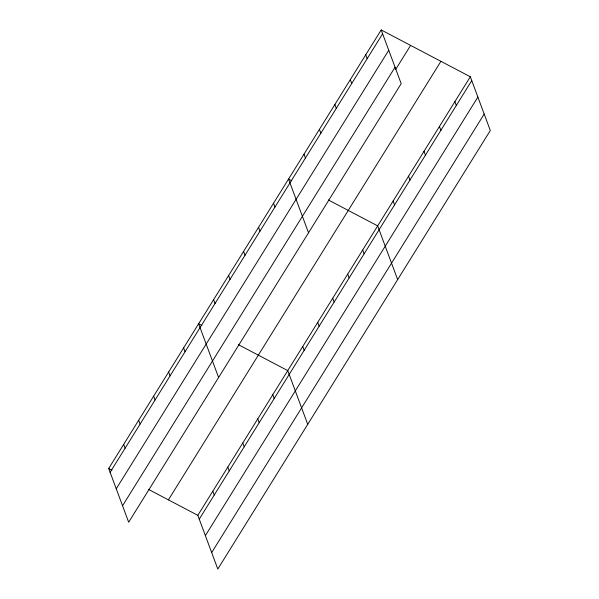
<?xml version="1.0" encoding="UTF-8"?>
<svg xmlns="http://www.w3.org/2000/svg" width="599" height="599" viewBox="0 0 599 599"><rect width="100%" height="100%" fill="white"/><g stroke="black" fill="none" stroke-linecap="round" stroke-linejoin="round"><path stroke-width="0.9" d="M381.196 29.95L401.173 83.673L128.673 522.223L108.696 468.5L381.196 29.95L470.327 76.777L490.304 130.5L217.804 569.05L197.827 515.327L148.477 489.398M110.119 472.334L382.626 33.791M116.243 488.799L388.744 50.249M122.548 505.758L395.055 67.208M395.647 69.477L410.607 45.404M168.409 499.873L440.916 61.323M197.827 515.327L470.327 76.777M199.25 519.161L471.757 80.618M205.375 535.626L477.875 97.075M211.679 552.585L484.187 114.042M291.81 180.771L288.546 179.056L308.522 232.779M328.327 199.954L377.677 225.883L397.654 279.606M201.885 325.497L198.621 323.774L218.598 377.497M238.402 344.68L287.752 370.609L307.729 424.332M108.696 468.5L111.961 470.215M454.888 101.628L456.311 105.469M439.441 126.479L440.871 130.32M424.002 151.33L425.432 155.171M365.757 54.801L367.18 58.642M408.563 176.181L409.986 180.022M350.31 79.652L351.74 83.493M393.116 201.032L394.546 204.873M334.871 104.503L336.294 108.344M319.432 129.354L320.854 133.195M362.687 250.008L364.117 253.841M303.985 154.205L305.415 158.046M347.705 274.125L349.127 277.966M332.715 298.242L334.137 302.083M273.556 203.173L274.986 207.014M317.725 322.367L319.155 326.2M258.566 227.298L259.996 231.132M302.742 346.484L304.165 350.325M243.583 251.415L245.006 255.256M228.593 275.54L230.023 279.374M272.762 394.726L274.192 398.567M213.603 299.657L215.034 303.498M257.772 418.843L259.202 422.684M242.79 442.968L244.212 446.802M183.631 347.899L185.061 351.733M227.8 467.085L229.23 470.926M168.641 372.016L170.071 375.858M212.81 491.21L214.24 495.044M153.658 396.141L155.081 399.975M138.668 420.258L140.099 424.092M123.679 444.376L125.109 448.217"/></g></svg>
